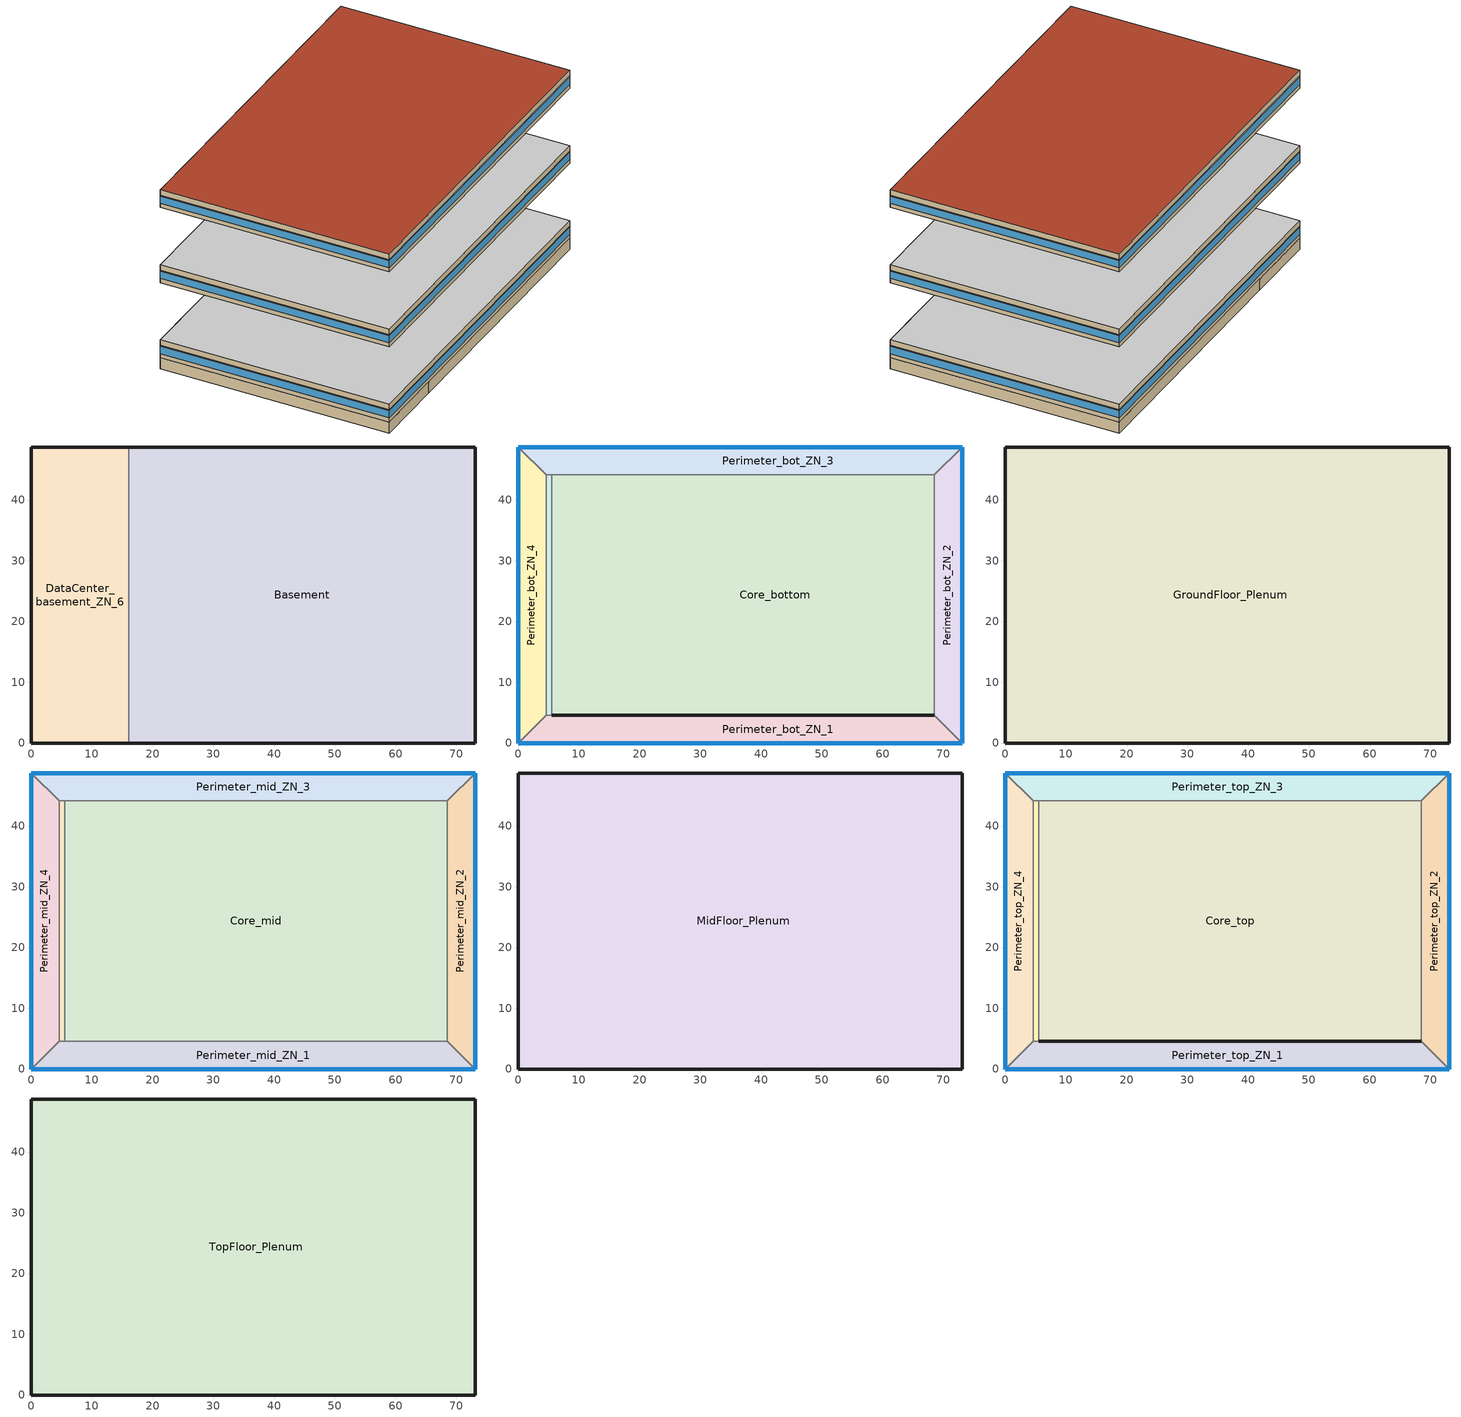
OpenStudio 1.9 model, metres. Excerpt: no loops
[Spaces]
Basement
 floor ground (Basement Floor construction): 73.11,48.74 73.11,0 16.08,0 16.08,48.74 z-2.44
 wall ground (Basement Wall construction): 16.08,0 73.11,0 73.11,48.74 16.08,48.74 z-2.44:0
 wall to DataCenter_basement_ZN_6: 16.08,48.74 16.08,0 z-2.44:0
DataCenter_basement_ZN_6
 floor ground (Basement Floor construction): 16.08,48.74 16.08,0 0,0 0,48.74 z-2.44
 wall ground (Basement Wall construction): 16.08,48.74 0,48.74 0,0 16.08,0 z-2.44:0
Core_bottom
 floor to DataCenter_basement_ZN_6: 16.08,44.16 16.08,4.57 5.49,4.57 5.49,44.16 z0
 floor to Basement: 68.53,44.16 68.53,4.57 16.08,4.57 16.08,44.16 z0
 wall outside: 5.49,4.57 68.53,4.57 z0:2.74
 wall to DataCenter_bot_ZN_6: 5.49,44.16 5.49,4.57 z0:2.74
 wall to Perimeter_bot_ZN_2: 68.53,4.57 68.53,44.16 z0:2.74
 wall to Perimeter_bot_ZN_3: 68.53,44.16 5.49,44.16 z0:2.74
Perimeter_bot_ZN_3
 floor to Basement: 73.11,48.74 68.53,44.16 16.08,44.16 16.08,48.74 z0
 floor to DataCenter_basement_ZN_6: 16.08,48.74 16.08,44.16 4.57,44.16 0,48.74 z0
 wall outside: 73.11,48.74 0,48.74 z0:2.74
 wall to Perimeter_bot_ZN_4: 0,48.74 4.57,44.16 z0:2.74
 wall to Perimeter_bot_ZN_2: 68.53,44.16 73.11,48.74 z0:2.74
 wall to DataCenter_bot_ZN_6: 4.57,44.16 5.49,44.16 z0:2.74
 window: 73.11,48.74 0,48.74 z0.91:2.5
Perimeter_bot_ZN_1
 floor to DataCenter_basement_ZN_6: 16.08,4.57 16.08,0 0,0 4.57,4.57 z0
 floor to Basement: 68.53,4.57 73.11,0 16.08,0 16.08,4.57 z0
 wall outside: 0,0 73.11,0 z0:2.74
 wall to Perimeter_bot_ZN_4: 4.57,4.57 0,0 z0:2.74
 wall to Core_top: 68.53,4.57 5.49,4.57 z0:2.74
 wall to DataCenter_bot_ZN_6: 5.49,4.57 4.57,4.57 z0:2.74
 wall to Perimeter_bot_ZN_2: 73.11,0 68.53,4.57 z0:2.74
 window: 0,0 73.11,0 z0.91:2.5
Perimeter_bot_ZN_2
 floor to Basement: 73.11,48.74 73.11,0 68.53,4.57 68.53,44.16 z0
 wall outside: 73.11,0 73.11,48.74 z0:2.74
 window: 73.11,0 73.11,48.74 z0.91:2.5
Perimeter_bot_ZN_4
 floor to DataCenter_basement_ZN_6: 0,48.74 4.57,44.16 4.57,4.57 0,0 z0
 wall outside: 0,48.74 0,0 z0:2.74
 wall to DataCenter_bot_ZN_6: 4.57,4.57 4.57,44.16 z0:2.74
 window: 0,48.74 0,0 z0.91:2.5
DataCenter_bot_ZN_6
 floor to DataCenter_basement_ZN_6: 5.49,44.16 5.49,4.57 4.57,4.57 4.57,44.16 z0
GroundFloor_Plenum
 floor to Perimeter_bot_ZN_4: 0,48.74 4.57,44.16 4.57,4.57 0,0 z2.74
 floor to Perimeter_bot_ZN_2: 68.53,4.57 68.53,44.16 73.11,48.74 73.11,0 z2.74
 floor to Perimeter_bot_ZN_1: 0,0 4.57,4.57 68.53,4.57 73.11,0 z2.74
 floor to Perimeter_bot_ZN_3: 4.57,44.16 0,48.74 73.11,48.74 68.53,44.16 z2.74
 floor to Core_bottom: 5.49,4.57 5.49,44.16 68.53,44.16 68.53,4.57 z2.74
 floor to DataCenter_bot_ZN_6: 4.57,4.57 4.57,44.16 5.49,44.16 5.49,4.57 z2.74
 wall outside: 73.11,0 73.11,48.74 0,48.74 0,0 73.11,0 z2.74:3.96
 ceiling adiabatic (Floor Adiabatic construction): 73.11,0 73.11,48.74 0,48.74 0,0 z3.96
Perimeter_mid_ZN_2
 floor adiabatic (Floor Adiabatic construction): 73.11,48.74 73.11,0 68.53,4.57 68.53,44.16 z16.77
 wall outside: 73.11,0 73.11,48.74 z16.77:19.51
 wall to Perimeter_mid_ZN_3: 73.11,48.74 68.53,44.16 z16.77:19.51
 wall to Perimeter_mid_ZN_1: 68.53,4.57 73.11,0 z16.77:19.51
 wall to Core_mid: 68.53,44.16 68.53,4.57 z16.77:19.51
 window: 73.11,0 73.11,48.74 z17.68:19.27
Perimeter_mid_ZN_1
 floor adiabatic (Floor Adiabatic construction): 68.53,4.57 73.11,0 0,0 4.57,4.57 z16.77
 wall outside: 0,0 73.11,0 z16.77:19.51
 wall to Perimeter_mid_ZN_4: 4.57,4.57 0,0 z16.77:19.51
 wall to DataCenter_mid_ZN_6: 5.49,4.57 4.57,4.57 z16.77:19.51
 wall to Core_mid: 68.53,4.57 5.49,4.57 z16.77:19.51
 window: 0,0 73.11,0 z17.68:19.27
DataCenter_mid_ZN_6
 floor adiabatic (Floor Adiabatic construction): 5.49,44.16 5.49,4.57 4.57,4.57 4.57,44.16 z16.77
 wall to Perimeter_mid_ZN_4: 4.57,44.16 4.57,4.57 z16.77:19.51
 wall to Core_mid: 5.49,4.57 5.49,44.16 z16.77:19.51
 wall to Perimeter_mid_ZN_3: 5.49,44.16 4.57,44.16 z16.77:19.51
Core_mid
 floor adiabatic (Floor Adiabatic construction): 68.53,44.16 68.53,4.57 5.49,4.57 5.49,44.16 z16.77
 wall to Perimeter_mid_ZN_3: 68.53,44.16 5.49,44.16 z16.77:19.51
Perimeter_mid_ZN_3
 floor adiabatic (Floor Adiabatic construction): 73.11,48.74 68.53,44.16 4.57,44.16 0,48.74 z16.77
 wall outside: 73.11,48.74 0,48.74 z16.77:19.51
 wall to Perimeter_mid_ZN_4: 0,48.74 4.57,44.16 z16.77:19.51
 window: 73.11,48.74 0,48.74 z17.68:19.27
Perimeter_mid_ZN_4
 floor adiabatic (Floor Adiabatic construction): 0,48.74 4.57,44.16 4.57,4.57 0,0 z16.77
 wall outside: 0,48.74 0,0 z16.77:19.51
 window: 0,48.74 0,0 z17.68:19.27
MidFloor_Plenum
 floor to Perimeter_mid_ZN_1: 0,0 4.57,4.57 68.53,4.57 73.11,0 z19.51
 floor to DataCenter_mid_ZN_6: 4.57,4.57 4.57,44.16 5.49,44.16 5.49,4.57 z19.51
 floor to Perimeter_mid_ZN_2: 68.53,4.57 68.53,44.16 73.11,48.74 73.11,0 z19.51
 floor to Perimeter_mid_ZN_4: 0,48.74 4.57,44.16 4.57,4.57 0,0 z19.51
 floor to Core_mid: 5.49,4.57 5.49,44.16 68.53,44.16 68.53,4.57 z19.51
 floor to Perimeter_mid_ZN_3: 4.57,44.16 0,48.74 73.11,48.74 68.53,44.16 z19.51
 wall outside: 73.11,48.74 0,48.74 0,0 73.11,0 73.11,48.74 z19.51:20.73
 ceiling adiabatic (Floor Adiabatic construction): 73.11,0 73.11,48.74 0,48.74 0,0 z20.73
DataCenter_top_ZN_6
 floor adiabatic (Floor Adiabatic construction): 5.49,44.16 5.49,4.57 4.57,4.57 4.57,44.16 z33.54
 wall to Perimeter_top_ZN_4: 4.57,44.16 4.57,4.57 z33.54:36.28
 wall to Core_top: 5.49,4.57 5.49,44.16 z33.54:36.28
 wall to Perimeter_top_ZN_3: 5.49,44.16 4.57,44.16 z33.54:36.28
 wall to Perimeter_top_ZN_1: 4.57,4.57 5.49,4.57 z33.54:36.28
Perimeter_top_ZN_3
 floor adiabatic (Floor Adiabatic construction): 73.11,48.74 68.53,44.16 4.57,44.16 0,48.74 z33.54
 wall outside: 73.11,48.74 0,48.74 z33.54:36.28
 wall to Core_top: 5.49,44.16 68.53,44.16 z33.54:36.28
 wall to Perimeter_top_ZN_2: 68.53,44.16 73.11,48.74 z33.54:36.28
 wall to Perimeter_top_ZN_4: 0,48.74 4.57,44.16 z33.54:36.28
 window: 73.11,48.74 0,48.74 z34.45:36.04
Core_top
 floor adiabatic (Floor Adiabatic construction): 68.53,44.16 68.53,4.57 5.49,4.57 5.49,44.16 z33.54
 wall to Perimeter_top_ZN_2: 68.53,4.57 68.53,44.16 z33.54:36.28
Perimeter_top_ZN_2
 floor adiabatic (Floor Adiabatic construction): 73.11,48.74 73.11,0 68.53,4.57 68.53,44.16 z33.54
 wall outside: 73.11,0 73.11,48.74 z33.54:36.28
 wall to Perimeter_top_ZN_1: 68.53,4.57 73.11,0 z33.54:36.28
 window: 73.11,0 73.11,48.74 z34.45:36.04
Perimeter_top_ZN_1
 floor adiabatic (Floor Adiabatic construction): 68.53,4.57 73.11,0 0,0 4.57,4.57 z33.54
 wall outside: 0,0 73.11,0 / 68.53,4.57 5.49,4.57 z33.54:36.28
 wall to Perimeter_top_ZN_4: 4.57,4.57 0,0 z33.54:36.28
 window: 0,0 73.11,0 z34.45:36.04
Perimeter_top_ZN_4
 floor adiabatic (Floor Adiabatic construction): 0,48.74 4.57,44.16 4.57,4.57 0,0 z33.54
 wall outside: 0,48.74 0,0 z33.54:36.28
 window: 0,48.74 0,0 z34.45:36.04
TopFloor_Plenum
 floor to Perimeter_top_ZN_3: 4.57,44.16 0,48.74 73.11,48.74 68.53,44.16 z36.28
 floor to Perimeter_top_ZN_2: 68.53,4.57 68.53,44.16 73.11,48.74 73.11,0 z36.28
 floor to Perimeter_top_ZN_1: 0,0 4.57,4.57 68.53,4.57 73.11,0 z36.28
 floor to Perimeter_top_ZN_4: 0,48.74 4.57,44.16 4.57,4.57 0,0 z36.28
 floor to DataCenter_top_ZN_6: 4.57,4.57 4.57,44.16 5.49,44.16 5.49,4.57 z36.28
 floor to Core_top: 5.49,4.57 5.49,44.16 68.53,44.16 68.53,4.57 z36.28
 wall outside: 0,0 73.11,0 73.11,48.74 0,48.74 0,0 z36.28:37.5
 roof outside: 73.11,0 73.11,48.74 0,48.74 0,0 z37.5
[Building]
90.1-2010-LargeOffice-ASHRAE 169-2006-5A created: 2015-08-18 15:36:52 -0600: North Axis {deg}=0; Default Construction Set=90.1-2010 - Office - ASHRAE 169-2006-5A
[Site]
Chicago Ohare Intl Ap_IL_USA: Latitude {deg}=41.98; Longitude {deg}=-87.92; Time Zone {hr}=-6; Elevation {m}=201
[Site:GroundTemperature:BuildingSurface]
19.527, 19.502, 19.536, 19.598, 20.002, 21.64, 22.225, 22.375, 21.449, 20.121, 19.802, 19.633
[Site:WaterMainsTemperature]
Calculation Method=Correlation; Annual Average Outdoor Air Temperature {C}=9.925; Maximum Difference In Monthly Average Outdoor Air Temperatures {deltaC}=28.7
[SizingPeriod:DesignDay] Barometric Pressure {Pa}=98934; Sky Clearness=0; Rain Indicator=0; Snow Indicator=0; Day of Month=21; Daylight Saving Time Indicator=0; Humidity Indicating Type=Wetbulb; Dry-Bulb Temperature Range Modifier Type=DefaultMultipliers
Name | Maximum Dry-Bulb Temperature {C} | Daily Dry-Bulb Temperature Range {deltaC} | Humidity Indicating Conditions at Maximum Dry-Bulb {BasedOnField A3} | Wind Speed {m/s} | Wind Direction {deg} | Month | Day Type | Solar Model Indicator | ASHRAE Taub | ASHRAE Taud
Chicago Ohare Intl Ap Ann Clg .4% Condns DB=>MWB | 33.3 | 10.5 | 23.7 | 5.2 | 230 | 7 | SummerDesignDay | ASHRAETau | 0.455 | 2.05
Chicago Ohare Intl Ap Ann Htg 99.6% Condns DB | -20 | 0 | -20 | 4.9 | 270 | 1 | WinterDesignDay | ASHRAEClearSky
[ClimateZones]
Climate Zone Institution Name 1=ASHRAE; Climate Zone Document Name 1=ANSI/ASHRAE Standard 169; Climate Zone Document Year 1=2006; Climate Zone Institution Name 2=CEC; Climate Zone Document Name 2=California Climate Zone Descriptions; Climate Zone Document Year 2=1995
[Material:NoMass] Thermal Absorptance=0.9; Solar Absorptance=0.7
Name | Roughness | Thermal Resistance {m2-K/W} | Visible Absorptance
CP02 CARPET PAD | VeryRough | 0.21648 | 0.8
Nonres_Floor_Insulation | MediumSmooth | 2.88292 | 0.7
Typical Insulation R-10.94 | Smooth | 1.92744 | 0.7
Typical Carpet Pad | Smooth | 0.21648 | 0.8
Typical Insulation R-13.45 | Smooth | 2.368 | 0.7
Typical Insulation R-19.72 | Smooth | 3.4722 | 0.7
Typical Insulation R-0.58 | Smooth | 0.101875 | 0.7
Typical Insulation R-1.15 | Smooth | 0.202527 | 0.7
[Material]
Name | Roughness | Thickness {m} | Conductivity {W/m-K} | Density {kg/m3} | Specific Heat {J/kg-K} | Thermal Absorptance | Solar Absorptance | Visible Absorptance
100mm Normalweight concrete floor | MediumSmooth | 0.1016 | 2.31 | 2322 | 832
G01 13mm gypsum board | Smooth | 0.0127 | 0.16 | 800 | 1090 | 0.9 | 0.7 | 0.5
M10 200mm concrete block basement wall | MediumRough | 0.2032 | 1.326 | 1842 | 912
4 in. Normalweight Concrete Floor | MediumRough | 0.1016 | 2.31 | 2322 | 832 | 0.9 | 0.7 | 0.7
25mm Stucco | Smooth | 0.0254 | 0.72 | 1856 | 840 | 0.9 | 0.7 | 0.7
5/8 in. Gypsum Board | MediumSmooth | 0.0159 | 0.16 | 800 | 1090 | 0.9 | 0.7 | 0.7
Roof Membrane | VeryRough | 0.0095 | 0.16 | 1121.29 | 1460 | 0.9 | 0.77 | 0.7
Metal Roof Surface; F08 Metal surface | Smooth | 0.0008 | 45.28 | 7824 | 500 | 0.9 | 0.7 | 0.7
6 in. Normalweight Concrete Floor | MediumRough | 0.1524 | 2.31 | 2322 | 832 | 0.9 | 0.7 | 0.7
8 in. Concrete Block Basement Wall | MediumRough | 0.2032 | 1.326 | 1842 | 912 | 0.9 | 0.7 | 0.7
G05 25mm wood | MediumSmooth | 0.0254 | 0.15 | 608 | 1630 | 0.9 | 0.5 | 0.5
Std Wood 6inch | MediumSmooth | 0.15 | 0.12 | 540 | 1210 | 0.9 | 0.7 | 0.7
[Construction]
Floor Adiabatic construction: CP02 CARPET PAD, 100mm Normalweight concrete floor, Nonres_Floor_Insulation
Basement Wall construction: M10 200mm concrete block basement wall
Basement Floor construction: M10 200mm concrete block basement wall, CP02 CARPET PAD
Typical Insulated Exterior Mass Floor R-13.51: Typical Insulation R-10.94, 4 in. Normalweight Concrete Floor, Typical Carpet Pad
Typical Insulated Steel Framed Exterior Wall R-15.63: 25mm Stucco, 5/8 in. Gypsum Board, Typical Insulation R-13.45, 5/8 in. Gypsum Board
Typical IEAD Roof R-20.83: Roof Membrane, Typical Insulation R-19.72, Metal Roof Surface
Typical Interior Floor: 100mm Normalweight concrete floor, CP02 CARPET PAD
Typical Interior Wall: G01 13mm gypsum board, G01 13mm gypsum board
Typical Interior Ceiling: CP02 CARPET PAD, 100mm Normalweight concrete floor
Typical Insulated Carpeted 6in Slab Floor: 6 in. Normalweight Concrete Floor, Typical Carpet Pad
Typical Insulated Basement Mass Wall: 8 in. Concrete Block Basement Wall
U 0.48 SHGC 0.40 Dbl Ref-D Clr 6mm/13mm: REF D CLEAR 6MM, AIR 13MM, CLEAR 6MM
Typical Insulated Metal Door R-1.43: F08 Metal surface, Typical Insulation R-0.58
Typical Overhead Door R-2.0: Typical Insulation R-1.15
U 1.17 SHGC 0.49 Sgl Ref-D Clr 6mm: REF D CLEAR 6MM
Typical Interior Window: Clear 3mm
Typical Interior Door; Typical Interior Partition: G05 25mm wood
InteriorFurnishings: Std Wood 6inch
[DefaultConstructionSet]
90.1-2010 - Office - ASHRAE 169-2006-5A: Default Exterior Surface Constructions=Default Surface Constructions 1; Default Interior Surface Constructions=Default Surface Constructions 2; Default Ground Contact Surface Constructions=Default Surface Constructions 3; Default Exterior SubSurface Constructions=Default Sub Surface Constructions 1; Default Interior SubSurface Constructions=Default Sub Surface Constructions 2; Interior Partition Construction=Typical Interior Partition
[DefaultSurfaceConstructions]
Name | Floor Construction | Wall Construction | Roof Ceiling Construction
Default Surface Constructions 1 | Typical Insulated Exterior Mass Floor R-13.51 | Typical Insulated Steel Framed Exterior Wall R-15.63 | Typical IEAD Roof R-20.83
Default Surface Constructions 2 | Typical Interior Floor | Typical Interior Wall | Typical Interior Ceiling
Default Surface Constructions 3 | Typical Insulated Carpeted 6in Slab Floor | Typical Insulated Basement Mass Wall
[DefaultSubSurfaceConstructions]
Name | Fixed Window Construction | Operable Window Construction | Door Construction | Overhead Door Construction | Skylight Construction | Tubular Daylight Dome Construction | Tubular Daylight Diffuser Construction
Default Sub Surface Constructions 1 | U 0.48 SHGC 0.40 Dbl Ref-D Clr 6mm/13mm | U 0.48 SHGC 0.40 Dbl Ref-D Clr 6mm/13mm | Typical Insulated Metal Door R-1.43 | Typical Overhead Door R-2.0 | U 1.17 SHGC 0.49 Sgl Ref-D Clr 6mm | Typical Interior Window | Typical Interior Window
Default Sub Surface Constructions 2 | Typical Interior Window | Typical Interior Window | Typical Interior Door
[WindowMaterial:Glazing] Optical Data Type=SpectralAverage; Infrared Transmittance at Normal Incidence=0; Front Side Infrared Hemispherical Emissivity=0.84; Conductivity {W/m-K}=0.9; Dirt Correction Factor for Solar and Visible Transmittance=1; Solar Diffusing=No
Name | Thickness {m} | Solar Transmittance at Normal Incidence | Front Side Solar Reflectance at Normal Incidence | Back Side Solar Reflectance at Normal Incidence | Visible Transmittance at Normal Incidence | Front Side Visible Reflectance at Normal Incidence | Back Side Visible Reflectance at Normal Incidence | Back Side Infrared Hemispherical Emissivity
REF D CLEAR 6MM | 0.006 | 0.429 | 0.308 | 0.379 | 0.334 | 0.453 | 0.505 | 0.82
CLEAR 6MM | 0.006 | 0.775 | 0.071 | 0.071 | 0.881 | 0.08 | 0.08 | 0.84
Clear 3mm | 0.003 | 0.837 | 0.075 | 0.075 | 0.898 | 0.081 | 0.081 | 0.84
[WindowMaterial:Gas]
AIR 13MM: Gas Type=Air; Thickness {m}=0.0127
[Space]
Name | Space Type | Thermal Zone | Part of Total Floor Area
Core_mid | 90.1-2010 - Office - WholeBuilding - Lg Office | Core_mid ZN | Yes
DataCenter_top_ZN_6 | 90.1-2010 - Office - WholeBuilding - Lg Office | DataCenter_top_ZN_6 ZN
Perimeter_mid_ZN_2 | 90.1-2010 - Office - WholeBuilding - Lg Office | Perimeter_mid_ZN_2 ZN | Yes
Perimeter_mid_ZN_1 | 90.1-2010 - Office - WholeBuilding - Lg Office | Perimeter_mid_ZN_1 ZN | Yes
MidFloor_Plenum |  | MidFloor_Plenum ZN | No
DataCenter_mid_ZN_6 | 90.1-2010 - Office - WholeBuilding - Lg Office | DataCenter_mid_ZN_6 ZN
Core_bottom | 90.1-2010 - Office - WholeBuilding - Lg Office | Core_bottom ZN | Yes
Perimeter_top_ZN_3 | 90.1-2010 - Office - WholeBuilding - Lg Office | Perimeter_top_ZN_3 ZN | Yes
Core_top | 90.1-2010 - Office - WholeBuilding - Lg Office | Core_top ZN | Yes
Perimeter_bot_ZN_3 | 90.1-2010 - Office - WholeBuilding - Lg Office | Perimeter_bot_ZN_3 ZN | Yes
Basement | 90.1-2010 - Office - WholeBuilding - Lg Office | Basement ZN | Yes
Perimeter_bot_ZN_1 | 90.1-2010 - Office - WholeBuilding - Lg Office | Perimeter_bot_ZN_1 ZN | Yes
Perimeter_mid_ZN_3 | 90.1-2010 - Office - WholeBuilding - Lg Office | Perimeter_mid_ZN_3 ZN | Yes
Perimeter_top_ZN_2 | 90.1-2010 - Office - WholeBuilding - Lg Office | Perimeter_top_ZN_2 ZN | Yes
Perimeter_top_ZN_1 | 90.1-2010 - Office - WholeBuilding - Lg Office | Perimeter_top_ZN_1 ZN | Yes
Perimeter_mid_ZN_4 | 90.1-2010 - Office - WholeBuilding - Lg Office | Perimeter_mid_ZN_4 ZN | Yes
TopFloor_Plenum |  | TopFloor_Plenum ZN | No
GroundFloor_Plenum |  | GroundFloor_Plenum ZN | No
Perimeter_top_ZN_4 | 90.1-2010 - Office - WholeBuilding - Lg Office | Perimeter_top_ZN_4 ZN | Yes
DataCenter_basement_ZN_6 | 90.1-2010 - Office - WholeBuilding - Lg Office | DataCenter_basement_ZN_6 ZN
Perimeter_bot_ZN_2 | 90.1-2010 - Office - WholeBuilding - Lg Office | Perimeter_bot_ZN_2 ZN | Yes
Perimeter_bot_ZN_4 | 90.1-2010 - Office - WholeBuilding - Lg Office | Perimeter_bot_ZN_4 ZN | Yes
DataCenter_bot_ZN_6 | 90.1-2010 - Office - WholeBuilding - Lg Office | DataCenter_bot_ZN_6 ZN
[SpaceType]
90.1-2010 - Office - WholeBuilding - Lg Office: Default Schedule Set=90.1-2010 - Office - WholeBuilding - Lg Office Schedule Set; Design Specification Outdoor Air Object=90.1-2010 - Office - WholeBuilding - Lg Office Ventilation; Standards Building Type=Office; Standards Space Type=WholeBuilding - Lg Office
[DefaultScheduleSet]
90.1-2010 - Office - WholeBuilding - Lg Office Schedule Set: Number of People Schedule=OfficeLarge BLDG_OCC_SCH; People Activity Level Schedule=OfficeLarge ACTIVITY_SCH; Lighting Schedule=OfficeLarge BLDG_LIGHT_SCH; Electric Equipment Schedule=OfficeLarge BLDG_EQUIP_SCH; Infiltration Schedule=OfficeMedium INFIL_SCH_PNNL
[Lights:Definition]
90.1-2010 - Office - WholeBuilding - Lg Office Lights Definition: Design Level Calculation Method=Watts/Area; Watts per Space Floor Area {W/m2}=9.68752; Fraction Radiant=0.4; Fraction Visible=0.2; Return Air Fraction=0.4
[Lights]
90.1-2010 - Office - WholeBuilding - Lg Office Lights: Lights Definition=90.1-2010 - Office - WholeBuilding - Lg Office Lights Definition; Space or SpaceType=90.1-2010 - Office - WholeBuilding - Lg Office
[DesignSpecification:OutdoorAir]
90.1-2010 - Office - WholeBuilding - Lg Office Ventilation: Outdoor Air Method=Sum; Outdoor Air Flow per Floor Area {m3/s-m2}=0.004318
[People:Definition]
90.1-2010 - Office - WholeBuilding - Lg Office People Definition: Number of People Calculation Method=People/Area; People per Space Floor Area {person/m2}=0.0538196; Fraction Radiant=0.3
[People]
90.1-2010 - Office - WholeBuilding - Lg Office People: People Definition=90.1-2010 - Office - WholeBuilding - Lg Office People Definition; Space or SpaceType=90.1-2010 - Office - WholeBuilding - Lg Office
[ElectricEquipment:Definition]
90.1-2010 - Office - WholeBuilding - Lg Office Electric Equipment Definition: Design Level Calculation Method=Watts/Area; Watts per Space Floor Area {W/m2}=10.7639; Fraction Latent=0; Fraction Radiant=0.5; Fraction Lost=0
[ElectricEquipment]
90.1-2010 - Office - WholeBuilding - Lg Office Electric Equipment: Electric Equipment Definition=90.1-2010 - Office - WholeBuilding - Lg Office Electric Equipment Definition; Space or SpaceType=90.1-2010 - Office - WholeBuilding - Lg Office
[ThermostatSetpoint:DualSetpoint]
90.1-2010 - Office - WholeBuilding - Lg Office Thermostat: Heating Setpoint Temperature Schedule=OfficeLarge HTGSETP_DC_SCH; Cooling Setpoint Temperature Schedule=OfficeLarge CLGSETP_DC_SCH
[SpaceInfiltration:DesignFlowRate] Schedule=Always On Discrete; Design Flow Rate Calculation Method=Flow/ExteriorArea; Constant Term Coefficient=0; Temperature Term Coefficient=0; Velocity Term Coefficient=0.224; Velocity Squared Term Coefficient=0
Name | Space or SpaceType | Flow per Exterior Surface Area {m3/s-m2}
Core_bottom Infiltration | Core_bottom | 0.000569573
GroundFloor_Plenum Infiltration | GroundFloor_Plenum | 0.000569573
MidFloor_Plenum Infiltration | MidFloor_Plenum | 0.000569573
Perimeter_bot_ZN_1 Infiltration | Perimeter_bot_ZN_1 | 0.000569573
Perimeter_bot_ZN_2 Infiltration | Perimeter_bot_ZN_2 | 0.000569573
Perimeter_bot_ZN_3 Infiltration | Perimeter_bot_ZN_3 | 0.000569573
Perimeter_bot_ZN_4 Infiltration | Perimeter_bot_ZN_4 | 0.000569573
Perimeter_mid_ZN_1 Infiltration | Perimeter_mid_ZN_1 | 0.000569573
Perimeter_mid_ZN_2 Infiltration | Perimeter_mid_ZN_2 | 0.000569573
Perimeter_mid_ZN_3 Infiltration | Perimeter_mid_ZN_3 | 0.000569573
Perimeter_mid_ZN_4 Infiltration | Perimeter_mid_ZN_4 | 0.000569573
Perimeter_top_ZN_1 Infiltration | Perimeter_top_ZN_1 | 0.000569573
Perimeter_top_ZN_2 Infiltration | Perimeter_top_ZN_2 | 0.000569573
Perimeter_top_ZN_3 Infiltration | Perimeter_top_ZN_3 | 0.000569573
Perimeter_top_ZN_4 Infiltration | Perimeter_top_ZN_4 | 0.000569573
TopFloor_Plenum Infiltration | TopFloor_Plenum | 4.38381e-05
[InternalMass:Definition]
Internal Mass Definition 1: Construction=InteriorFurnishings; Design Level Calculation Method=SurfaceArea/Area; Surface Area per Space Floor Area=2
[InternalMass] Internal Mass Definition=Internal Mass Definition 1
Name | Space or SpaceType
Perimeter_bot_ZN_1 Mass | Perimeter_bot_ZN_1
Perimeter_bot_ZN_2 Mass | Perimeter_bot_ZN_2
Perimeter_bot_ZN_3 Mass | Perimeter_bot_ZN_3
Perimeter_bot_ZN_4 Mass | Perimeter_bot_ZN_4
Core_bottom Mass | Core_bottom
Perimeter_mid_ZN_1 Mass | Perimeter_mid_ZN_1
Perimeter_mid_ZN_2 Mass | Perimeter_mid_ZN_2
Perimeter_mid_ZN_3 Mass | Perimeter_mid_ZN_3
Perimeter_mid_ZN_4 Mass | Perimeter_mid_ZN_4
Core_mid Mass | Core_mid
Perimeter_top_ZN_1 Mass | Perimeter_top_ZN_1
Perimeter_top_ZN_2 Mass | Perimeter_top_ZN_2
Perimeter_top_ZN_3 Mass | Perimeter_top_ZN_3
Perimeter_top_ZN_4 Mass | Perimeter_top_ZN_4
Core_top Mass | Core_top
Basement Mass | Basement
DataCenter_basement_ZN_6 Mass | DataCenter_basement_ZN_6
DataCenter_bot_ZN_6 Mass | DataCenter_bot_ZN_6
DataCenter_mid_ZN_6 Mass | DataCenter_mid_ZN_6
DataCenter_top_ZN_6 Mass | DataCenter_top_ZN_6
[ThermalZone] Use Ideal Air Loads=No
Name | Thermostat | Primary Daylighting Control | Fraction of Zone Controlled by Primary Daylighting Control | Humidistat
DataCenter_bot_ZN_6 ZN; Core_bottom ZN; DataCenter_mid_ZN_6 ZN; Basement ZN; DataCenter_top_ZN_6 ZN; Core_top ZN; Core_mid ZN | 90.1-2010 - Office - WholeBuilding - Lg Office Thermostat
Perimeter_bot_ZN_1 ZN | 90.1-2010 - Office - WholeBuilding - Lg Office Thermostat | Perimeter_bot_ZN_1 Daylt Sensor 1 | 0.5632
Perimeter_top_ZN_4 ZN | 90.1-2010 - Office - WholeBuilding - Lg Office Thermostat | Perimeter_top_ZN_4 Daylt Sensor 1 | 0.572324
Perimeter_top_ZN_1 ZN | 90.1-2010 - Office - WholeBuilding - Lg Office Thermostat | Perimeter_top_ZN_1 Daylt Sensor 1 | 0.5632
Perimeter_mid_ZN_2 ZN | 90.1-2010 - Office - WholeBuilding - Lg Office Thermostat | Perimeter_mid_ZN_2 Daylt Sensor 1 | 0.572324
Perimeter_mid_ZN_3 ZN | 90.1-2010 - Office - WholeBuilding - Lg Office Thermostat | Perimeter_mid_ZN_3 Daylt Sensor 1 | 0.563212
GroundFloor_Plenum ZN; MidFloor_Plenum ZN; TopFloor_Plenum ZN
Perimeter_top_ZN_3 ZN | 90.1-2010 - Office - WholeBuilding - Lg Office Thermostat | Perimeter_top_ZN_3 Daylt Sensor 1 | 0.563212
DataCenter_basement_ZN_6 ZN | 90.1-2010 - Office - WholeBuilding - Lg Office Thermostat |  |  | Zone Control Humidistat 1
Perimeter_bot_ZN_3 ZN | 90.1-2010 - Office - WholeBuilding - Lg Office Thermostat | Perimeter_bot_ZN_3 Daylt Sensor 1 | 0.563212
Perimeter_bot_ZN_4 ZN | 90.1-2010 - Office - WholeBuilding - Lg Office Thermostat | Perimeter_bot_ZN_4 Daylt Sensor 1 | 0.572324
Perimeter_bot_ZN_2 ZN | 90.1-2010 - Office - WholeBuilding - Lg Office Thermostat | Perimeter_bot_ZN_2 Daylt Sensor 1 | 0.572324
Perimeter_mid_ZN_4 ZN | 90.1-2010 - Office - WholeBuilding - Lg Office Thermostat | Perimeter_mid_ZN_4 Daylt Sensor 1 | 0.572324
Perimeter_mid_ZN_1 ZN | 90.1-2010 - Office - WholeBuilding - Lg Office Thermostat | Perimeter_mid_ZN_1 Daylt Sensor 1 | 0.5632
Perimeter_top_ZN_2 ZN | 90.1-2010 - Office - WholeBuilding - Lg Office Thermostat | Perimeter_top_ZN_2 Daylt Sensor 1 | 0.572324
[Sizing:Zone] Zone Cooling Design Supply Air Temperature {C}=14; Zone Heating Design Supply Air Temperature {C}=40; Zone Cooling Design Supply Air Humidity Ratio {kg-H2O/kg-air}=0.0085; Zone Heating Design Supply Air Humidity Ratio {kg-H2O/kg-air}=0.008; Cooling Design Air Flow Method=DesignDay; Heating Design Air Flow Method=DesignDay
GroundFloor_Plenum ZN; MidFloor_Plenum ZN; TopFloor_Plenum ZN
[Controller:WaterCoil] Minimum Actuated Flow {m3/s}=0
Name | Action | Controller Convergence Tolerance {deltaC}
VAV_bot WITH REHEAT Main Htg Coil Controller; Controller Water Coil 2; Controller Water Coil 3; Controller Water Coil 4; Controller Water Coil 5; VAV_mid WITH REHEAT Main Htg Coil Controller; Controller Water Coil 6; Controller Water Coil 7; Controller Water Coil 8; Controller Water Coil 9; Controller Water Coil 10; VAV_top WITH REHEAT Main Htg Coil Controller; Controller Water Coil 11; Controller Water Coil 12; Controller Water Coil 13; Controller Water Coil 14; Controller Water Coil 15; Controller Water Coil 16 | Normal | 0.0001
VAV_bot WITH REHEAT Clg Coil Controller; VAV_mid WITH REHEAT Clg Coil Controller; VAV_top WITH REHEAT Clg Coil Controller; Controller Water Coil 17 | Reverse
[ZoneControl:Humidistat]
Zone Control Humidistat 1: Humidifying Relative Humidity Setpoint Schedule=OfficeLarge DC_MinRelHumSetSch
[Exterior:Lights:Definition]
Name | Design Level {W}
Occ Sensing Exterior Lights Def | 43305.1
NonDimming Exterior Lights Def | 12979.2
[Exterior:Lights] Control Option=AstronomicalClock
Name | Exterior Lights Definition | Schedule
Occ Sensing Exterior Lights Def | Occ Sensing Exterior Lights Def | OfficeLarge Exterior_lighting_schedule_b
NonDimming Exterior Lights Def | NonDimming Exterior Lights Def | OfficeLarge Exterior_lighting_schedule_a
[HeatExchanger:AirToAir:SensibleAndLatent] Availability Schedule=Always On Discrete; Nominal Supply Air Flow Rate {m3/s}=autosize; Sensible Effectiveness at 100% Heating Air Flow=0.7; Latent Effectiveness at 100% Heating Air Flow=0.6; Sensible Effectiveness at 75% Heating Air Flow=0.7; Latent Effectiveness at 75% Heating Air Flow=0.6; Sensible Effectiveness at 100% Cooling Air Flow=0.75; Latent Effectiveness at 100% Cooling Air Flow=0.6; Sensible Effectiveness at 75% Cooling Air Flow=0.75; Latent Effectiveness at 75% Cooling Air Flow=0.6; Supply Air Outlet Temperature Control=Yes; Heat Exchanger Type=Rotary; Frost Control Type=ExhaustOnly; Threshold Temperature {C}=-23.3; Initial Defrost Time Fraction=0.167; Rate of Defrost Time Fraction Increase {1/K}=1.44; Economizer Lockout=Yes
Name | Nominal Electric Power {W}
CAV_bas ERV | 8661.12
DataCenter_basement_ZN_6 ZN PSZ Data Center ERV | 2477.97
DataCenter_bot_ZN_6 ZN PSZ Data Center ERV; DataCenter_mid_ZN_6 ZN PSZ Data Center ERV; DataCenter_top_ZN_6 ZN PSZ Data Center ERV | 162.162
VAV_bot WITH REHEAT ERV | 11050.1
VAV_mid WITH REHEAT ERV | 11175.4
VAV_top WITH REHEAT ERV | 11208.6
[SetpointManager:OutdoorAirPretreat] Minimum Setpoint Temperature {C}=-99; Maximum Setpoint Temperature {C}=99; Minimum Setpoint Humidity Ratio {kgWater/kgDryAir}=1e-005; Maximum Setpoint Humidity Ratio {kgWater/kgDryAir}=1
Setpoint Manager Outdoor Air Pretreat 1; Setpoint Manager Outdoor Air Pretreat 2; Setpoint Manager Outdoor Air Pretreat 3; Setpoint Manager Outdoor Air Pretreat 4; Setpoint Manager Outdoor Air Pretreat 5; Setpoint Manager Outdoor Air Pretreat 6; Setpoint Manager Outdoor Air Pretreat 7; Setpoint Manager Outdoor Air Pretreat 8
[Daylighting:Control] Illuminance Setpoint {lux}=300; Lighting Control Type=Stepped; Number of Stepped Control Steps=3
Name | Space | Position X-Coordinate {m} | Position Y-Coordinate {m} | Position Z-Coordinate {m}
Perimeter_bot_ZN_1 Daylt Sensor 1 | Perimeter_bot_ZN_1 | 36.5535 | 2.5 | 0.9144
Perimeter_bot_ZN_2 Daylt Sensor 1 | Perimeter_bot_ZN_2 | 70.6072 | 24.369 | 0.9144
Perimeter_bot_ZN_3 Daylt Sensor 1 | Perimeter_bot_ZN_3 | 36.5535 | 46.2381 | 0.9144
Perimeter_bot_ZN_4 Daylt Sensor 1 | Perimeter_bot_ZN_4 | 2.5 | 24.369 | 0.9144
Perimeter_mid_ZN_1 Daylt Sensor 1 | Perimeter_mid_ZN_1 | 36.5535 | 2.5 | 17.6827
Perimeter_mid_ZN_2 Daylt Sensor 1 | Perimeter_mid_ZN_2 | 70.6072 | 24.369 | 17.6827
Perimeter_mid_ZN_3 Daylt Sensor 1 | Perimeter_mid_ZN_3 | 36.5535 | 46.2381 | 17.6827
Perimeter_mid_ZN_4 Daylt Sensor 1 | Perimeter_mid_ZN_4 | 2.5 | 24.369 | 17.6827
Perimeter_top_ZN_1 Daylt Sensor 1 | Perimeter_top_ZN_1 | 36.5535 | 2.5 | 34.451
Perimeter_top_ZN_2 Daylt Sensor 1 | Perimeter_top_ZN_2 | 70.6072 | 24.369 | 34.451
Perimeter_top_ZN_3 Daylt Sensor 1 | Perimeter_top_ZN_3 | 36.5535 | 46.2381 | 34.451
Perimeter_top_ZN_4 Daylt Sensor 1 | Perimeter_top_ZN_4 | 2.5 | 24.369 | 34.451
[Schedule:Ruleset]
Name | Default Day Schedule | Summer Design Day Schedule | Winter Design Day Schedule
OfficeLarge BLDG_LIGHT_SCH | OfficeLarge BLDG_LIGHT_SCH Default | OfficeLarge BLDG_LIGHT_SCH Summer Design Day 1 | OfficeLarge BLDG_LIGHT_SCH Winter Design Day
OfficeLarge BLDG_OCC_SCH | OfficeLarge BLDG_OCC_SCH Default | OfficeLarge BLDG_OCC_SCH Summer Design Day 1 | OfficeLarge BLDG_OCC_SCH Winter Design Day
OfficeLarge ACTIVITY_SCH | OfficeLarge ACTIVITY_SCH Default | OfficeLarge ACTIVITY_SCH Summer Design Day | OfficeLarge ACTIVITY_SCH Winter Design Day
OfficeMedium INFIL_SCH_PNNL | OfficeMedium INFIL_SCH_PNNL Default | OfficeMedium INFIL_SCH_PNNL Summer Design Day | OfficeMedium INFIL_SCH_PNNL Winter Design Day
OfficeLarge BLDG_EQUIP_SCH | OfficeLarge BLDG_EQUIP_SCH Default | OfficeLarge BLDG_EQUIP_SCH Summer Design Day 1 | OfficeLarge BLDG_EQUIP_SCH Winter Design Day
OfficeLarge HTGSETP_DC_SCH | OfficeLarge HTGSETP_DC_SCH Default | OfficeLarge HTGSETP_DC_SCH Summer Design Day | OfficeLarge HTGSETP_DC_SCH Winter Design Day
OfficeLarge CLGSETP_DC_SCH | OfficeLarge CLGSETP_DC_SCH Default | OfficeLarge CLGSETP_DC_SCH Summer Design Day | OfficeLarge CLGSETP_DC_SCH Winter Design Day
OfficeLarge DC_MinRelHumSetSch | OfficeLarge DC_MinRelHumSetSch Default | OfficeLarge DC_MinRelHumSetSch Summer Design Day | OfficeLarge DC_MinRelHumSetSch Winter Design Day
OfficeLarge Exterior_lighting_schedule_b | OfficeLarge Exterior_lighting_schedule_b Default | OfficeLarge Exterior_lighting_schedule_b Summer Design Day | OfficeLarge Exterior_lighting_schedule_b Winter Design Day
OfficeLarge Exterior_lighting_schedule_a | OfficeLarge Exterior_lighting_schedule_a Default | OfficeLarge Exterior_lighting_schedule_a Summer Design Day | OfficeLarge Exterior_lighting_schedule_a Winter Design Day
[Schedule:Day]
OfficeLarge BLDG_LIGHT_SCH Default: 24, 0, 0.05
OfficeLarge BLDG_LIGHT_SCH Summer Design Day: 6, 0, 0.05, 8, 0, 0.1, 12, 0, 0.3, 17, 0, 0.15, 24, 0, 0.05
OfficeLarge BLDG_LIGHT_SCH Summer Design Day 1; OfficeMedium INFIL_SCH_PNNL Default; OfficeLarge BLDG_EQUIP_SCH Summer Design Day 1: 24, 0, 1
OfficeLarge BLDG_LIGHT_SCH Summer Design Day 2: 5, 0, 0.05, 7, 0, 0.1, 8, 0, 0.3, 17, 0, 0.9, 18, 0, 0.5, 20, 0, 0.3, 22, 0, 0.2, 23, 0, 0.1, 24, 0, 0.05
OfficeLarge BLDG_LIGHT_SCH Winter Design Day; OfficeLarge BLDG_OCC_SCH Winter Design Day; OfficeLarge BLDG_EQUIP_SCH Winter Design Day; OfficeLarge HTGSETP_DC_SCH Default; OfficeLarge HTGSETP_DC_SCH Winter Design Day; OfficeLarge HTGSETP_DC_SCH Summer Design Day; OfficeLarge CLGSETP_DC_SCH Default: 24, 0, 0
OfficeLarge BLDG_OCC_SCH Default: 6, 0, 0, 18, 0, 0.05, 24, 0, 0
OfficeLarge BLDG_OCC_SCH Summer Design Day: 6, 0, 0, 8, 0, 0.1, 12, 0, 0.3, 17, 0, 0.1, 19, 0, 0.05, 24, 0, 0
OfficeLarge BLDG_OCC_SCH Summer Design Day 1: 6, 0, 0, 22, 0, 1, 24, 0, 0.05
OfficeLarge BLDG_OCC_SCH Summer Design Day 2: 6, 0, 0, 7, 0, 0.1, 8, 0, 0.2, 12, 0, 0.95, 13, 0, 0.5, 17, 0, 0.95, 18, 0, 0.3, 22, 0, 0.1, 24, 0, 0.05
OfficeLarge ACTIVITY_SCH Default; OfficeLarge ACTIVITY_SCH Winter Design Day; OfficeLarge ACTIVITY_SCH Summer Design Day: 24, 0, 120
OfficeMedium INFIL_SCH_PNNL Summer Design Day; OfficeMedium INFIL_SCH_PNNL Summer Design Day 1: 6, 0, 1, 22, 0, 0.25, 24, 0, 1
OfficeMedium INFIL_SCH_PNNL Winter Design Day; OfficeMedium INFIL_SCH_PNNL Summer Design Day 2: 6, 0, 1, 18, 0, 0.25, 24, 0, 1
OfficeLarge BLDG_EQUIP_SCH Default: 24, 0, 0.3
OfficeLarge BLDG_EQUIP_SCH Summer Design Day: 6, 0, 0.3, 8, 0, 0.4, 12, 0, 0.5, 17, 0, 0.35, 24, 0, 0.3
OfficeLarge BLDG_EQUIP_SCH Summer Design Day 2: 8, 0, 0.4, 12, 0, 0.9, 13, 0, 0.8, 17, 0, 0.9, 18, 0, 0.5, 24, 0, 0.4
OfficeLarge CLGSETP_DC_SCH Winter Design Day; OfficeLarge CLGSETP_DC_SCH Summer Design Day: 24, 0, 27
OfficeLarge DC_MinRelHumSetSch Default; OfficeLarge DC_MinRelHumSetSch Winter Design Day; OfficeLarge DC_MinRelHumSetSch Summer Design Day: 24, 0, 30
OfficeLarge Exterior_lighting_schedule_b Default; OfficeLarge Exterior_lighting_schedule_b Winter Design Day; OfficeLarge Exterior_lighting_schedule_b Summer Design Day: 6, 0, 0, 24, 0, 0.7
OfficeLarge Exterior_lighting_schedule_a Default; OfficeLarge Exterior_lighting_schedule_a Winter Design Day; OfficeLarge Exterior_lighting_schedule_a Summer Design Day: 6, 0, 0, 24, 0, 1
[Schedule:Rule] Date Specification Type=DateRange; Start Month=1; Start Day=1; End Month=12; End Day=31
Name | Schedule Ruleset | Rule Order | Day Schedule | Apply Saturday | Apply Monday | Apply Tuesday | Apply Wednesday | Apply Thursday | Apply Friday
Schedule Rule 1 | OfficeLarge BLDG_LIGHT_SCH | 1 | OfficeLarge BLDG_LIGHT_SCH Summer Design Day | Yes
Schedule Rule 2 | OfficeLarge BLDG_LIGHT_SCH | 0 | OfficeLarge BLDG_LIGHT_SCH Summer Design Day 2 |  | Yes | Yes | Yes | Yes | Yes
Schedule Rule 3 | OfficeLarge BLDG_OCC_SCH | 1 | OfficeLarge BLDG_OCC_SCH Summer Design Day | Yes
Schedule Rule 4 | OfficeLarge BLDG_OCC_SCH | 0 | OfficeLarge BLDG_OCC_SCH Summer Design Day 2 |  | Yes | Yes | Yes | Yes | Yes
Schedule Rule 5 | OfficeMedium INFIL_SCH_PNNL | 1 | OfficeMedium INFIL_SCH_PNNL Summer Design Day 1 |  | Yes | Yes | Yes | Yes | Yes
Schedule Rule 6 | OfficeMedium INFIL_SCH_PNNL | 0 | OfficeMedium INFIL_SCH_PNNL Summer Design Day 2 | Yes
Schedule Rule 7 | OfficeLarge BLDG_EQUIP_SCH | 1 | OfficeLarge BLDG_EQUIP_SCH Summer Design Day | Yes
Schedule Rule 8 | OfficeLarge BLDG_EQUIP_SCH | 0 | OfficeLarge BLDG_EQUIP_SCH Summer Design Day 2 |  | Yes | Yes | Yes | Yes | Yes
[Schedule:Constant]
Always On Discrete: Value=1
